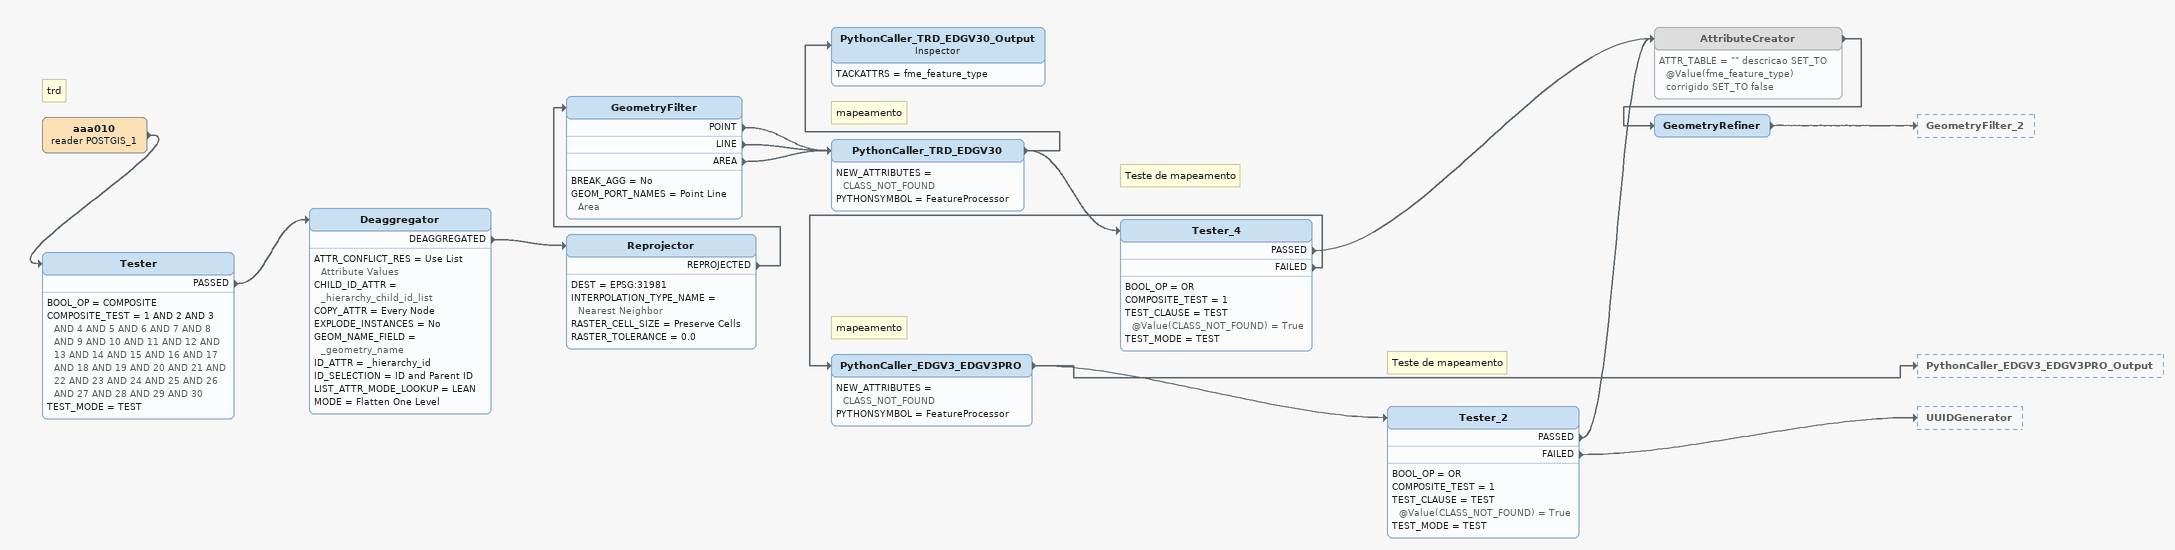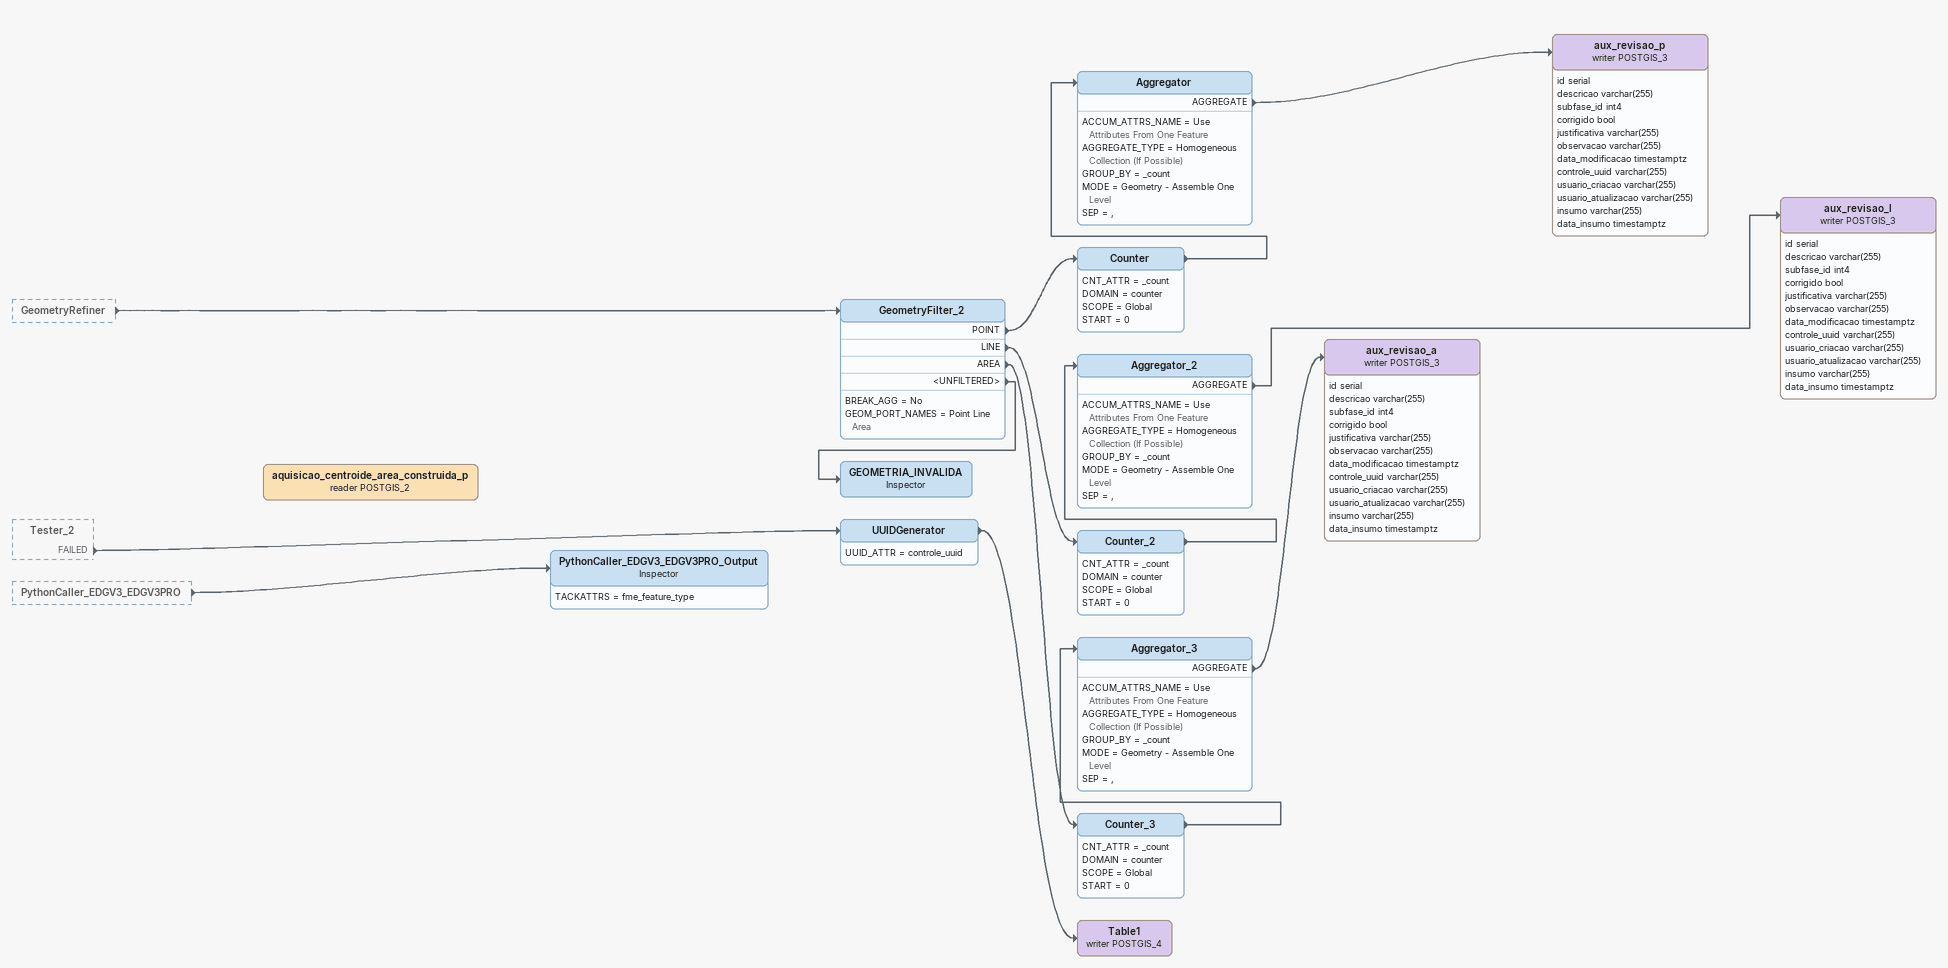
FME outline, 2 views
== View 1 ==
Note: trd
aaa010 (reader POSTGIS_1)
    -> Tester
Tester
    BOOL_OP = COMPOSITE
    COMPOSITE_TEST = 1 AND 2 AND 3 AND 4 AND 5 AND 6 AND 7 AND 8 AND 9 AND 10 AND 11 AND 12 AND 13 AND 14 AND 15 AND 16 AND 17 AND 18 AND 19 AND 20 AND 21 AND 22 AND 23 AND 24 AND 25 AND 26 AND 27 AND 28 AND 29 AND 30
    TEST_MODE = TEST
    PASSED -> Deaggregator
Deaggregator
    ATTR_CONFLICT_RES = Use List Attribute Values
    CHILD_ID_ATTR = _hierarchy_child_id_list
    COPY_ATTR = Every Node
    EXPLODE_INSTANCES = No
    GEOM_NAME_FIELD = _geometry_name
    ID_ATTR = _hierarchy_id
    ID_SELECTION = ID and Parent ID
    LIST_ATTR_MODE_LOOKUP = LEAN
    MODE = Flatten One Level
    DEAGGREGATED -> Reprojector
Reprojector
    DEST = EPSG:31981
    INTERPOLATION_TYPE_NAME = Nearest Neighbor
    RASTER_CELL_SIZE = Preserve Cells
    RASTER_TOLERANCE = 0.0
    REPROJECTED -> GeometryFilter
GeometryFilter
    BREAK_AGG = No
    GEOM_PORT_NAMES = Point Line Area
    POINT -> PythonCaller_TRD_EDGV30
    LINE -> PythonCaller_TRD_EDGV30
    AREA -> PythonCaller_TRD_EDGV30
Note: mapeamento
PythonCaller_TRD_EDGV30
    NEW_ATTRIBUTES = CLASS_NOT_FOUND
    PYTHONSYMBOL = FeatureProcessor
    -> Tester_4
    -> PythonCaller_TRD_EDGV30_Output
PythonCaller_TRD_EDGV30_Output: Inspector
    TACKATTRS = fme_feature_type
Note: Teste de mapeamento
Tester_4
    BOOL_OP = OR
    COMPOSITE_TEST = 1
    TEST_CLAUSE = TEST @Value(CLASS_NOT_FOUND) = True
    TEST_MODE = TEST
    PASSED -> AttributeCreator
    FAILED -> PythonCaller_EDGV3_EDGV3PRO
Note: mapeamento
PythonCaller_EDGV3_EDGV3PRO
    NEW_ATTRIBUTES = CLASS_NOT_FOUND
    PYTHONSYMBOL = FeatureProcessor
    -> Tester_2
    -> PythonCaller_EDGV3_EDGV3PRO_Output
Note: Teste de mapeamento
Tester_2
    BOOL_OP = OR
    COMPOSITE_TEST = 1
    TEST_CLAUSE = TEST @Value(CLASS_NOT_FOUND) = True
    TEST_MODE = TEST
    PASSED -> AttributeCreator
    FAILED -> UUIDGenerator
AttributeCreator [off]
    ATTR_TABLE = "" descricao SET_TO @Value(fme_feature_type)  corrigido SET_TO false
    -> GeometryRefiner
GeometryRefiner
    -> GeometryFilter_2

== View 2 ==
GeometryRefiner [outside]
    -> GeometryFilter_2
Tester_2 [outside]
    FAILED -> UUIDGenerator
PythonCaller_EDGV3_EDGV3PRO [outside]
    -> PythonCaller_EDGV3_EDGV3PRO_Output
GeometryFilter_2
    BREAK_AGG = No
    GEOM_PORT_NAMES = Point Line Area
    POINT -> Counter
    LINE -> Counter_2
    AREA -> Counter_3
    <UNFILTERED> -> GEOMETRIA_INVALIDA
Counter
    CNT_ATTR = _count
    DOMAIN = counter
    SCOPE = Global
    START = 0
    -> Aggregator
Aggregator
    ACCUM_ATTRS_NAME = Use Attributes From One Feature
    AGGREGATE_TYPE = Homogeneous Collection (If Possible)
    GROUP_BY = _count
    MODE = Geometry - Assemble One Level
    SEP = ,
    AGGREGATE -> aux_revisao_p (writer POSTGIS_3)
aux_revisao_p (writer POSTGIS_3)
    attributes: id serial, descricao varchar(255), subfase_id int4, corrigido bool, justificativa varchar(255), observacao varchar(255), data_modificacao timestamptz, controle_uuid varchar(255), usuario_criacao varchar(255), usuario_atualizacao varchar(255), insumo varchar(255), data_insumo timestamptz
Counter_2
    CNT_ATTR = _count
    DOMAIN = counter
    SCOPE = Global
    START = 0
    -> Aggregator_2
Aggregator_2
    ACCUM_ATTRS_NAME = Use Attributes From One Feature
    AGGREGATE_TYPE = Homogeneous Collection (If Possible)
    GROUP_BY = _count
    MODE = Geometry - Assemble One Level
    SEP = ,
    AGGREGATE -> aux_revisao_l (writer POSTGIS_3)
aux_revisao_l (writer POSTGIS_3)
    attributes: id serial, descricao varchar(255), subfase_id int4, corrigido bool, justificativa varchar(255), observacao varchar(255), data_modificacao timestamptz, controle_uuid varchar(255), usuario_criacao varchar(255), usuario_atualizacao varchar(255), insumo varchar(255), data_insumo timestamptz
Counter_3
    CNT_ATTR = _count
    DOMAIN = counter
    SCOPE = Global
    START = 0
    -> Aggregator_3
Aggregator_3
    ACCUM_ATTRS_NAME = Use Attributes From One Feature
    AGGREGATE_TYPE = Homogeneous Collection (If Possible)
    GROUP_BY = _count
    MODE = Geometry - Assemble One Level
    SEP = ,
    AGGREGATE -> aux_revisao_a (writer POSTGIS_3)
aux_revisao_a (writer POSTGIS_3)
    attributes: id serial, descricao varchar(255), subfase_id int4, corrigido bool, justificativa varchar(255), observacao varchar(255), data_modificacao timestamptz, controle_uuid varchar(255), usuario_criacao varchar(255), usuario_atualizacao varchar(255), insumo varchar(255), data_insumo timestamptz
GEOMETRIA_INVALIDA: Inspector
UUIDGenerator
    UUID_ATTR = controle_uuid
    -> Table1 (writer POSTGIS_4)
Table1 (writer POSTGIS_4)
PythonCaller_EDGV3_EDGV3PRO_Output: Inspector
    TACKATTRS = fme_feature_type
aquisicao_centroide_area_construida_p (reader POSTGIS_2)
